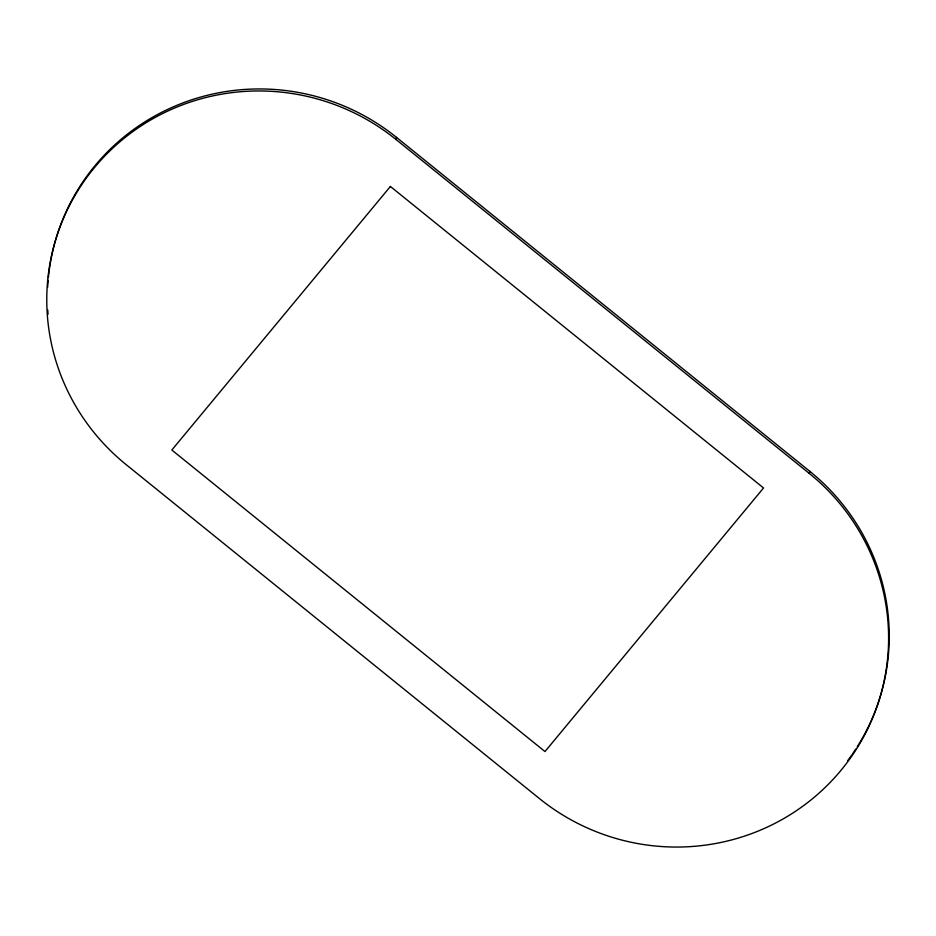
<?xml version="1.0" encoding="UTF-8"?>
<svg xmlns="http://www.w3.org/2000/svg" width="936" height="936" viewBox="0 0 936 936"><rect width="100%" height="100%" fill="white"/><g stroke="black" fill="none" stroke-linecap="round" stroke-linejoin="round"><path stroke-width="1.4" d="M396.49 137.37L809.839 471.358L809.219 473.37A214.59 210.717 17.2 0 1 840.844 770.515A214.59 210.717 17.2 0 1 539.51 798.63L126.161 464.642A214.59 210.717 17.2 0 1 94.536 167.486A214.59 210.717 17.2 0 1 395.87 139.382L396.49 137.37A214.59 210.717 17.2 0 0 178.881 104.504A214.59 210.717 17.2 0 0 48.391 277.454M395.87 139.382L809.219 473.37M809.839 471.358A214.59 210.717 17.2 0 1 857.271 746.741M855.738 749.128A214.59 210.717 17.2 0 1 852.591 753.831M851.783 754.989A214.59 210.717 17.2 0 1 847.618 760.722M48.04 314.227A214.59 210.717 17.2 0 1 47.748 309.98M47.654 287.329A214.59 210.717 17.2 0 1 48.134 280.262M390.394 186.463L171.838 450.029L544.986 751.549L763.542 487.972L390.394 186.463"/></g></svg>
